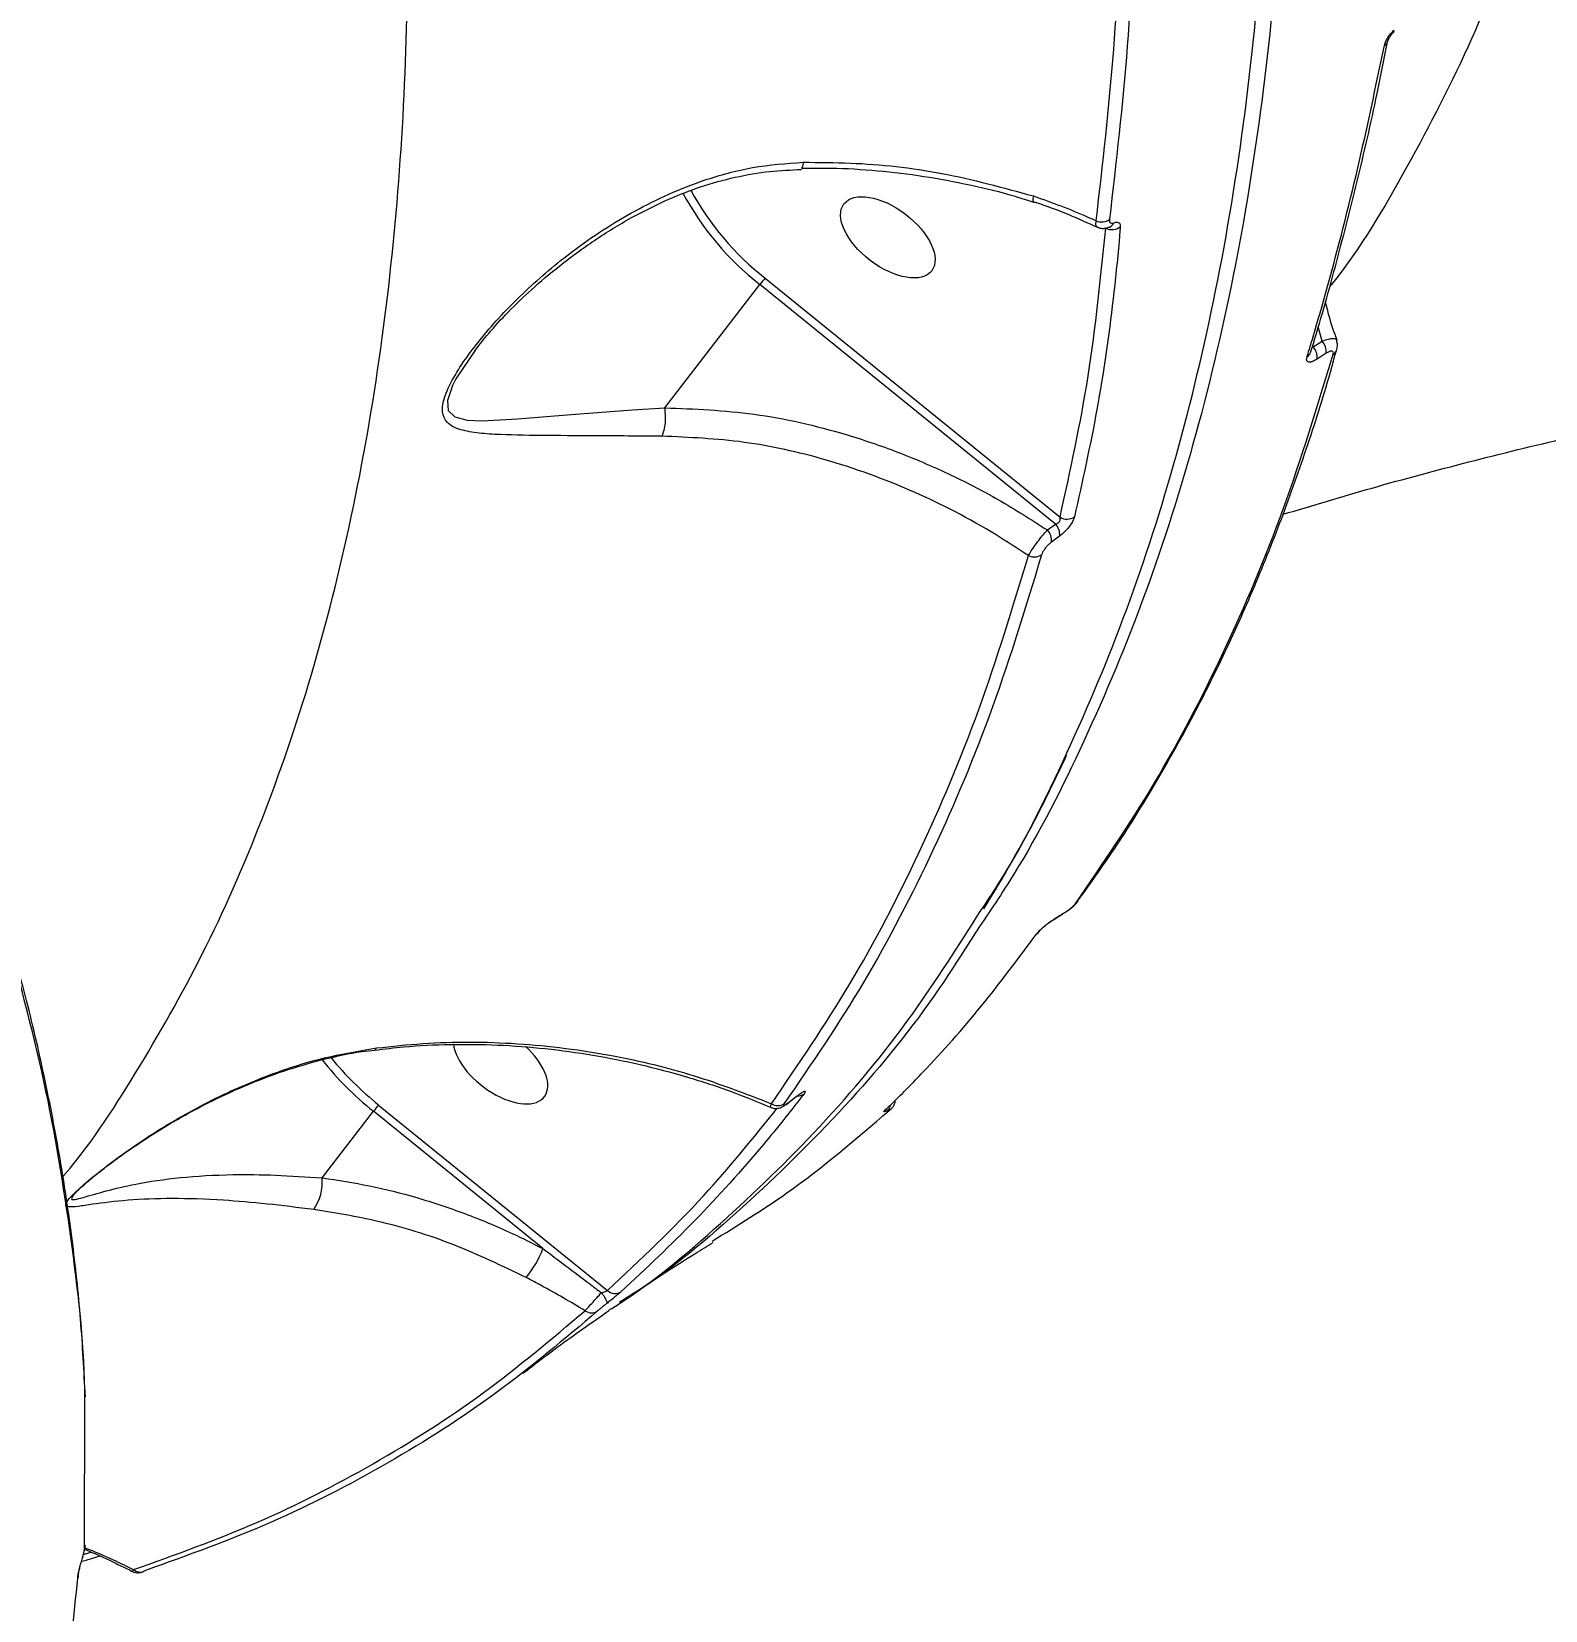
# Model space of a CAD drawing. Header units: millimetres. Extents: x -7245 to 6306, y -6696 to 5973.
# Drawn here: x 1609.1 to 1737.2, y -1767.3 to -1633.6 of the extents above; entities that cross this region are included whole.
import ezdxf

# ---------------------------------------------------------------- set-up
doc = ezdxf.new("R2010")
doc.units = ezdxf.units.MM
for name, color, linetype in [('DIKOM_ОБЪЕКТ', 7, 'Continuous'), ('DIKOM_РАЗМЕР_ЗОНА', 7, 'Continuous'), ('DIKOM_РАЗМЕР_ОБЪЕКТА', 7, 'Continuous')]:
    doc.layers.add(name, color=color, linetype=linetype)
doc.styles.add('style1', font='arial.ttf', dxfattribs={"width": 0.8})
doc.dimstyles.new('1-50', dxfattribs={"dimtxt": 300, "dimasz": 200, "dimexe": 100, "dimexo": 0, "dimgap": 100, "dimtad": 1, "dimtxsty": 'style1', "dimcen": 200, "dimclrd": 7, "dimclre": 7, "dimclrt": 7, "dimadec": 1, "dimazin": 2, "dimtfac": 1, "dimtmove": 0, "dimatfit": 2, "dimfxl": 0, "dimlwd": 25, "dimlwe": 18, "dimarcsym": 0})

# ---------------------------------------------------------------- blocks, each defined once
blk = doc.blocks.new('*D10')
at = {"layer": 'Defpoints', "color": 0, "transparency": 16777216}
for p in [(-4365.71, 2792.53), (4306.16, 475.6), (4306.16, -5965.27)]:
    blk.add_point(p, dxfattribs=at)
at = {"layer": 'DIKOM_РАЗМЕР_ОБЪЕКТА', "color": 7, "lineweight": 18, "transparency": 16777216}
for p, q in [((-4365.71, 2792.53), (-4365.71, -6065.27)), ((4306.16, 475.6), (4306.16, -6065.27))]:
    blk.add_line(p, q, dxfattribs=at)
at = {"layer": 'DIKOM_РАЗМЕР_ОБЪЕКТА', "color": 7, "lineweight": 25, "transparency": 16777216}
blk.add_line((-4165.71, -5965.27), (4106.16, -5965.27), dxfattribs=at)
at = {"layer": 'DIKOM_РАЗМЕР_ОБЪЕКТА', "color": 7, "transparency": 16777216}
for points in [[(-4165.71, -5931.93), (-4165.71, -5998.6), (-4365.71, -5965.27)], [(4106.16, -5931.93), (4106.16, -5998.6), (4306.16, -5965.27)]]:
    blk.add_solid(points, dxfattribs=at)
at = {"layer": 'DIKOM_РАЗМЕР_ОБЪЕКТА', "color": 7, "transparency": 16777216, "insert": (-85.78, -5712.1), "char_height": 300, "attachment_point": 5, "style": 'style1'}
blk.add_mtext('8650', dxfattribs=at)
blk = doc.blocks.new('*D11')
at = {"layer": 'Defpoints', "color": 0, "transparency": 16777216}
for p in [(-3472.32, 4472.83), (-6199.73, -2928.86), (1850.21, -2928.86)]:
    blk.add_point(p, dxfattribs=at)
at = {"layer": 'DIKOM_РАЗМЕР_ОБЪЕКТА', "color": 7, "lineweight": 18, "transparency": 16777216}
for p, q in [((-3472.32, 4472.83), (-6299.73, 4472.83)), ((1850.21, -2928.86), (-6299.73, -2928.86))]:
    blk.add_line(p, q, dxfattribs=at)
at = {"layer": 'DIKOM_РАЗМЕР_ОБЪЕКТА', "color": 7, "lineweight": 25, "transparency": 16777216}
blk.add_line((-6199.73, 4272.83), (-6199.73, -2728.86), dxfattribs=at)
at = {"layer": 'DIKOM_РАЗМЕР_ОБЪЕКТА', "color": 7, "transparency": 16777216}
for points in [[(-6233.06, 4272.83), (-6166.39, 4272.83), (-6199.73, 4472.83)], [(-6233.06, -2728.86), (-6166.39, -2728.86), (-6199.73, -2928.86)]]:
    blk.add_solid(points, dxfattribs=at)
at = {"layer": 'DIKOM_РАЗМЕР_ОБЪЕКТА', "color": 7, "transparency": 16777216, "insert": (-6452.9, 984.54), "char_height": 300, "attachment_point": 5, "rotation": 90, "style": 'style1'}
blk.add_mtext('7400', dxfattribs=at)
blk = doc.blocks.new('*D12')
at = {"layer": 'Defpoints', "color": 0, "transparency": 16777216}
for p in [(-5865.71, 123.34), (6306.18, -91.92), (6306.18, -6596.14)]:
    blk.add_point(p, dxfattribs=at)
at = {"layer": 'DIKOM_РАЗМЕР_ЗОНА', "color": 7, "lineweight": 18, "transparency": 16777216}
for p, q in [((-5865.71, 123.34), (-5865.71, -6696.14)), ((6306.18, -91.92), (6306.18, -6696.14))]:
    blk.add_line(p, q, dxfattribs=at)
at = {"layer": 'DIKOM_РАЗМЕР_ЗОНА', "color": 7, "lineweight": 25, "transparency": 16777216}
blk.add_line((-5665.71, -6596.14), (6106.18, -6596.14), dxfattribs=at)
at = {"layer": 'DIKOM_РАЗМЕР_ЗОНА', "color": 7, "transparency": 16777216}
for points in [[(-5665.71, -6562.81), (-5665.71, -6629.48), (-5865.71, -6596.14)], [(6106.18, -6562.81), (6106.18, -6629.48), (6306.18, -6596.14)]]:
    blk.add_solid(points, dxfattribs=at)
at = {"layer": 'DIKOM_РАЗМЕР_ЗОНА', "color": 7, "transparency": 16777216, "insert": (-71.19, -6342.97), "char_height": 300, "attachment_point": 5, "style": 'style1'}
blk.add_mtext('12150', dxfattribs=at)
blk = doc.blocks.new('*D13')
at = {"layer": 'Defpoints', "color": 0, "transparency": 16777216}
for p in [(-4231.86, 5972.83), (-6795, -4928.88), (1792.4, -4928.88)]:
    blk.add_point(p, dxfattribs=at)
at = {"layer": 'DIKOM_РАЗМЕР_ЗОНА', "color": 7, "lineweight": 18, "transparency": 16777216}
for p, q in [((-4231.86, 5972.83), (-6895, 5972.83)), ((1792.4, -4928.88), (-6895, -4928.88))]:
    blk.add_line(p, q, dxfattribs=at)
at = {"layer": 'DIKOM_РАЗМЕР_ЗОНА', "color": 7, "lineweight": 25, "transparency": 16777216}
blk.add_line((-6795, 5772.83), (-6795, -4728.88), dxfattribs=at)
at = {"layer": 'DIKOM_РАЗМЕР_ЗОНА', "color": 7, "transparency": 16777216}
for points in [[(-6828.33, 5772.83), (-6761.67, 5772.83), (-6795, 5972.83)], [(-6828.33, -4728.88), (-6761.67, -4728.88), (-6795, -4928.88)]]:
    blk.add_solid(points, dxfattribs=at)
at = {"layer": 'DIKOM_РАЗМЕР_ЗОНА', "color": 7, "transparency": 16777216, "insert": (-7048.17, 972.94), "char_height": 300, "attachment_point": 5, "rotation": 90, "style": 'style1'}
blk.add_mtext('10900', dxfattribs=at)

msp = doc.modelspace()

# ---------------------------------------------------------------- linework, layer by layer
at = {"layer": 'DIKOM_ОБЪЕКТ', "color": 7, "linetype": 'Continuous', "lineweight": 15}
for p, q in [((1700.327, -1650.166), (1700.356, -1650.152)), ((1671.188, -1654.483), (1696.159, -1674.714)), ((1662.698, -1665.453), (1670.749, -1655.018)), ((1695.773, -1675.292), (1670.749, -1655.018)), ((1718.342, -1659.804), (1717.994, -1658.61)), ((1717.582, -1660.295), (1718.342, -1659.804)), ((1718.687, -1660.838), (1717.928, -1661.328)), ((1695.082, -1675.799), (1695.773, -1675.292)), ((1696.115, -1676.327), (1695.426, -1676.833)), ((1695.718, -1708.7), (1696.458, -1708.249)), ((1673.197, -1724.244), (1673.149, -1724.294)), ((1673.197, -1724.244), (1673.905, -1723.699)), ((1673.905, -1723.699), (1673.857, -1723.75)), ((1633.691, -1730.648), (1638.035, -1725.017)), ((1652.385, -1736.642), (1638.035, -1725.017)), ((1638.475, -1724.482), (1657.851, -1740.18)), ((1613.576, -1761.975), (1613.6, -1749.478)), ((1613.342, -1763.076), (1613.34, -1763.04)), ((1614.87, -1762.693), (1613.413, -1763.137)), ((1613.492, -1762.536), (1614.104, -1762.336))]:
    msp.add_line(p, q, dxfattribs=at)
at = {"layer": 'DIKOM_ОБЪЕКТ', "color": 7, "linetype": 'Continuous', "lineweight": 15, "flags": 128}
for points in [[(1693.897, -1647.514), (1693.861, -1647.745), (1693.851, -1647.906), (1693.868, -1647.991), (1693.88, -1648.002)], [(1646.678, -1660.542), (1646.67, -1660.551), (1645.023, -1662.999), (1644.728, -1663.567), (1644.292, -1664.837), (1644.358, -1665.673), (1644.917, -1666.227), (1645.957, -1666.501), (1647.233, -1666.55), (1650.218, -1666.388), (1654.783, -1666.016), (1659.977, -1665.629), (1662.692, -1665.46), (1662.696, -1665.46), (1662.696, -1665.46)], [(1696.381, -1708.32), (1696.397, -1708.309), (1696.458, -1708.249)], [(1695.639, -1708.772), (1695.656, -1708.76), (1695.718, -1708.7)], [(1681.469, -1724.826), (1681.461, -1724.835), (1681.342, -1724.926)], [(1681.803, -1724.871), (1681.8, -1724.874), (1681.694, -1724.953)], [(1613.626, -1761.755), (1613.613, -1761.853), (1613.576, -1761.975)], [(1613.049, -1764.336), (1613.04, -1764.404), (1613.002, -1764.532)], [(1618.748, -1763.889), (1618.635, -1763.96), (1618.531, -1764.003)]]:
    msp.add_lwpolyline(points, dxfattribs=at)
at = {"layer": 'DIKOM_ОБЪЕКТ', "color": 7, "linetype": 'Continuous', "lineweight": 15}
for centre, radius, start, end in [((1723.323, -1634.22), 0.62, 297.81001, 347.39893), ((1686.149, -1635.429), 24.918, 208.39395, 231.82558), ((1686.281, -1635.355), 24.365, 208.63058, 231.72503), ((1699.675, -1648.52), 1.194, 247.44569, 303.9731), ((1700.559, -1649.186), 1.182, 242.85216, 306.02819), ((1700.108, -1649.548), 0.653, 292.47057, 338.77044), ((1679.082, -1661.423), 10.511, 138.67668, 142.4501), ((1717.241, -1660.745), 1.449, 356.34601, 40.51596), ((1716.731, -1660.565), 0.668, 300.1369, 342.42845), ((1716.485, -1661.238), 1.446, 356.4266, 40.6812), ((1718.922, -1660.327), 0.696, 300.45208, 344.78826), ((1696.743, -1673.752), 1.126, 238.74917, 304.38586), ((1694.184, -1676.672), 1.252, 352.60229, 44.19627), ((1694.873, -1676.163), 1.253, 352.50682, 44.09368), ((1693.973, -1676.978), 1.109, 243.55271, 304.03476), ((1697.105, -1706.769), 0.735, 301.30036, 323.86062), ((1693.742, -1709.374), 0.765, 302.3495, 324.86875), ((1638.102, -1719.628), 0.192, 288.6075, 352.60599), ((1655.621, -1703.15), 28.061, 218.58118, 231.19317), ((1655.623, -1703.175), 27.35, 219.3021, 231.17264), ((1672.261, -1723.57), 0.966, 236.1955, 304.35978), ((1673.981, -1722.885), 0.828, 266.78561, 305.66343), ((1646.584, -1731.6), 10.79, 138.72554, 142.40124), ((1681.084, -1724.361), 0.744, 309.48155, 350.48878), ((1629.732, -1731.035), 3.977, 324.74077, 5.59228), ((1643.955, -1733.378), 9.04, 320.82952, 338.83005), ((1655.883, -1741.812), 2.032, 16.13915, 44.73812), ((1658.492, -1739.529), 0.914, 225.40505, 302.58948), ((1656.502, -1741.177), 0.905, 232.7769, 304.59815), ((1618.296, -1763.208), 0.829, 227.67032, 286.48626)]:
    msp.add_arc(centre, radius, start, end, dxfattribs=at)
msp.add_ellipse((1681.581, -1651.019), major_axis=(3.714, -2.827), ratio=0.5274221, dxfattribs=at)
for start_param, end_param in [(3.608325, 6.3963405), (0.1131552, 1.3942935)]:
    msp.add_ellipse((1648.791, -1720.956), major_axis=(3.714, -2.827), ratio=0.5274221, start_param=start_param, end_param=end_param, dxfattribs=at)
for points, knots in [([(1645.971, -1362.091), (1648.016, -1366.068), (1653.526, -1376.782), (1661.918, -1394.298), (1670.938, -1414.58), (1679.262, -1434.999), (1686.845, -1455.488), (1693.638, -1475.974), (1699.492, -1496.008), (1704.409, -1515.531), (1708.411, -1534.497), (1711.565, -1553.217), (1713.821, -1571.61), (1715.15, -1589.606), (1715.522, -1606.808), (1714.959, -1623.175), (1713.502, -1638.687), (1711.128, -1653.595), (1707.801, -1667.818), (1703.526, -1681.306), (1698.336, -1693.692), (1693.536, -1703.163), (1690.197, -1708.112), (1689.144, -1709.672)], [0, 0, 0, 0, 0.0290559, 0.0782767, 0.1275353, 0.1767558, 0.2274058, 0.2780981, 0.3287478, 0.3779686, 0.4272277, 0.4764486, 0.5270986, 0.57779, 0.6284407, 0.6776609, 0.7269189, 0.7761386, 0.826789, 0.8774799, 0.92813, 0.9773505, 1, 1, 1, 1]), ([(1689.449, -1708.027), (1689.85, -1707.43), (1692.596, -1703.336), (1696.788, -1694.876), (1701.964, -1682.65), (1706.15, -1669.572), (1709.512, -1655.548), (1711.974, -1640.551), (1713.514, -1624.621), (1714.096, -1608.107), (1713.741, -1591.079), (1712.489, -1573.616), (1710.32, -1555.436), (1707.201, -1536.571), (1703.121, -1517.071), (1698.379, -1498.2), (1693.141, -1480.078), (1687.566, -1462.792), (1681.345, -1445.289), (1674.487, -1427.614), (1667.068, -1409.958), (1659.127, -1392.407), (1651.613, -1376.815), (1646.59, -1367.048), (1644.545, -1363.072)], [0, 0, 0, 0, 0.0087639, 0.0600575, 0.1099038, 0.1597887, 0.2096346, 0.2609289, 0.3122651, 0.3635588, 0.4134053, 0.4632901, 0.5131363, 0.5644303, 0.6157667, 0.6670603, 0.7104424, 0.753876, 0.7973083, 0.8411528, 0.884997, 0.9277372, 0.9705747, 1, 1, 1, 1]), ([(1703.267, -1388.474), (1705.609, -1393.991), (1710.292, -1405.024), (1716.604, -1421.514), (1722.369, -1437.924), (1727.698, -1454.779), (1732.485, -1471.962), (1736.625, -1489.384), (1739.979, -1506.597), (1742.494, -1523.531), (1744.134, -1540.116), (1744.848, -1555.819), (1744.681, -1570.623), (1743.699, -1584.528), (1741.877, -1597.924), (1739.182, -1610.744), (1735.59, -1622.917), (1731.117, -1634.457), (1725.605, -1645.136), (1721.503, -1652.099), (1719.022, -1655.165), (1718.958, -1655.244)], [0, 0, 0, 0, 0.0506626, 0.1013252, 0.1524921, 0.2036584, 0.2602228, 0.3168302, 0.3733931, 0.4316232, 0.4899018, 0.5481313, 0.6029162, 0.6577413, 0.7125248, 0.7688891, 0.8252998, 0.8816636, 0.940067, 0.9984702, 1, 1, 1, 1]), ([(1611.735, -1730.553), (1611.797, -1730.482), (1614.224, -1727.672), (1618.346, -1721.233), (1624.09, -1711.082), (1629.004, -1699.75), (1633.181, -1687.335), (1636.493, -1673.952), (1638.883, -1659.947), (1640.379, -1645.48), (1641.044, -1630.662), (1640.909, -1615.09), (1639.938, -1598.789), (1638.116, -1581.804), (1635.499, -1564.614), (1632.132, -1547.298), (1628.073, -1529.932), (1623.243, -1512.134), (1617.608, -1493.947), (1611.234, -1475.427), (1606.375, -1462.986), (1603.947, -1456.769)], [0, 0, 0, 0, 0.0014352, 0.0567043, 0.1119282, 0.1691497, 0.2263713, 0.2844154, 0.3424592, 0.3969737, 0.4515325, 0.5060487, 0.5621539, 0.6183036, 0.6744095, 0.7279392, 0.7815079, 0.8350377, 0.8900106, 0.9450259, 1, 1, 1, 1]), ([(1699.217, -1649.624), (1699.768, -1644.837), (1700.872, -1635.264), (1701.505, -1620.032), (1701.44, -1604.232), (1700.697, -1593.19), (1700.325, -1587.669)], [0, 0, 0, 0, 0.2486142, 0.4972302, 0.7486141, 1, 1, 1, 1]), ([(1701.462, -1587.47), (1701.83, -1592.938), (1702.566, -1603.875), (1702.642, -1619.648), (1702.018, -1634.969), (1700.901, -1644.664), (1700.342, -1649.511)], [0, 0, 0, 0, 0.2486167, 0.4972337, 0.7486149, 1, 1, 1, 1]), ([(1723.612, -1634.768), (1723.646, -1634.649), (1723.715, -1634.41), (1723.964, -1633.999), (1724.222, -1633.683), (1724.391, -1633.519), (1724.439, -1633.473)], [0, 0, 0, 0, 0.2925792, 0.5848488, 0.8821237, 1, 1, 1, 1]), ([(1717.067, -1661.143), (1717.187, -1660.744), (1717.79, -1658.752), (1719.287, -1653.52), (1721.426, -1645.237), (1722.883, -1638.259), (1723.612, -1634.768)], [0, 0, 0, 0, 0.0480619, 0.2403197, 0.6198764, 1, 1, 1, 1]), ([(1717.366, -1660.766), (1717.401, -1660.657), (1718.151, -1658.311), (1719.48, -1653.499), (1721.332, -1646.312), (1722.809, -1639.917), (1723.613, -1635.845), (1723.911, -1634.334)], [0, 0, 0, 0, 0.0132781, 0.2876625, 0.5627726, 0.837746, 1, 1, 1, 1]), ([(1723.927, -1634.355), (1723.927, -1634.355), (1723.926, -1634.36), (1723.936, -1634.317), (1723.974, -1634.226), (1724.056, -1634.073), (1724.195, -1633.878), (1724.339, -1633.707), (1724.434, -1633.624), (1724.458, -1633.603)], [0, 0, 0, 0, 0.0104675, 0.1463944, 0.2833738, 0.4696046, 0.671691, 0.9154597, 1, 1, 1, 1]), ([(1662.45, -1667.857), (1660.739, -1667.848), (1657.269, -1667.83), (1652.707, -1667.809), (1649.315, -1667.767), (1646.943, -1667.625), (1645.372, -1667.357), (1644.261, -1666.847), (1643.776, -1665.881), (1644.014, -1664.448), (1644.885, -1662.71), (1646.061, -1660.955), (1647.968, -1658.527), (1650.861, -1655.488), (1655.108, -1651.904), (1660.134, -1648.619), (1665.306, -1646.312), (1670.149, -1644.971), (1672.99, -1644.769), (1674.428, -1644.666)], [0, 0, 0, 0, 0.0827085, 0.1677681, 0.2527912, 0.2965861, 0.3403158, 0.385156, 0.4167737, 0.4486958, 0.4828683, 0.514002, 0.545844, 0.6199839, 0.6956296, 0.7852678, 0.8772524, 0.9378611, 1, 1, 1, 1]), ([(1646.676, -1660.54), (1647.041, -1660.077), (1647.899, -1658.987), (1649.477, -1657.274), (1651.48, -1655.349), (1653.91, -1653.302), (1656.724, -1651.231), (1659.813, -1649.333), (1662.827, -1647.84), (1665.761, -1646.682), (1668.625, -1645.896), (1671.5, -1645.39), (1673.383, -1645.313), (1674.281, -1645.276)], [0, 0, 0, 0, 0.0562706, 0.1324144, 0.2164096, 0.3126762, 0.424464, 0.5371705, 0.6448795, 0.7325642, 0.8260503, 0.9170365, 1, 1, 1, 1]), ([(1674.27, -1645.177), (1675.104, -1645.162), (1677.242, -1645.124), (1680.708, -1645.348), (1684.639, -1645.812), (1688.536, -1646.55), (1691.624, -1647.29), (1693.372, -1647.867), (1693.87, -1648.031)], [0, 0, 0, 0, 0.1264787, 0.3244615, 0.5228018, 0.7214948, 0.9205381, 1, 1, 1, 1]), ([(1674.428, -1644.666), (1674.424, -1644.694), (1674.407, -1644.821), (1674.361, -1645.023), (1674.311, -1645.167), (1674.278, -1645.137), (1674.274, -1645.134)], [0, 0, 0, 0, 0.0957839, 0.4384755, 0.9324531, 1, 1, 1, 1]), ([(1674.428, -1644.666), (1675.753, -1644.673), (1679.658, -1644.693), (1686.259, -1645.424), (1691.33, -1646.812), (1693.897, -1647.514)], [0, 0, 0, 0, 0.2022778, 0.5961177, 1, 1, 1, 1]), ([(1693.882, -1648.007), (1693.938, -1648.023), (1694.961, -1648.324), (1696.786, -1649.019), (1698.496, -1649.799), (1699.293, -1650.162)], [0, 0, 0, 0, 0.0303087, 0.5485363, 1, 1, 1, 1]), ([(1693.897, -1647.514), (1695.457, -1648.074), (1697.256, -1648.72), (1698.986, -1649.517), (1699.217, -1649.624)], [0, 0, 0, 0, 0.8666638, 1, 1, 1, 1]), ([(1700.342, -1649.511), (1700.34, -1649.539), (1700.331, -1649.641), (1700.373, -1649.77), (1700.505, -1649.844), (1700.646, -1649.804), (1700.717, -1649.784)], [0, 0, 0, 0, 0.1084827, 0.3983589, 0.6996036, 1, 1, 1, 1]), ([(1696.159, -1674.714), (1697.027, -1670.761), (1698.763, -1662.845), (1699.601, -1654.443), (1700.02, -1650.237)], [0, 0, 0, 0, 0.4993566, 1, 1, 1, 1]), ([(1701.254, -1650.141), (1701.22, -1650.549), (1701.05, -1652.589), (1700.507, -1657.798), (1699.386, -1665.65), (1698.048, -1671.669), (1697.379, -1674.681)], [0, 0, 0, 0, 0.0480635, 0.2403241, 0.6198845, 1, 1, 1, 1]), ([(1699.312, -1650.121), (1699.283, -1650.114), (1699.192, -1650.091), (1699.172, -1649.894), (1699.206, -1649.691), (1699.217, -1649.624)], [0, 0, 0, 0, 0.2346947, 0.7434892, 1, 1, 1, 1]), ([(1699.311, -1650.131), (1699.355, -1650.157), (1699.514, -1650.253), (1699.84, -1650.27), (1700.146, -1650.236), (1700.307, -1650.163), (1700.354, -1650.143)], [0, 0, 0, 0, 0.1350164, 0.4971047, 0.8558374, 1, 1, 1, 1]), ([(1700.717, -1649.784), (1700.816, -1649.757), (1701.015, -1649.702), (1701.202, -1649.805), (1701.262, -1649.98), (1701.256, -1650.112), (1701.254, -1650.141)], [0, 0, 0, 0, 0.3054381, 0.6114507, 0.9125172, 1, 1, 1, 1]), ([(1719.616, -1659.764), (1719.374, -1659.076), (1718.984, -1657.969), (1718.722, -1656.842), (1718.622, -1656.416)], [0, 0, 0, 0, 0.6213778, 1, 1, 1, 1]), ([(1718.342, -1659.804), (1718.526, -1659.737), (1718.892, -1659.603), (1719.302, -1659.571), (1719.539, -1659.633), (1719.556, -1659.746), (1719.562, -1659.782)], [0, 0, 0, 0, 0.2892598, 0.5787095, 0.8635718, 1, 1, 1, 1]), ([(1719.576, -1660.515), (1719.613, -1660.382), (1719.679, -1660.142), (1719.608, -1659.89), (1719.576, -1659.778)], [0, 0, 0, 0, 0.5573553, 1, 1, 1, 1]), ([(1697.487, -1707.397), (1699.765, -1704.071), (1704.32, -1697.419), (1710.137, -1686.197), (1715.253, -1674.147), (1717.934, -1665.333), (1719.275, -1660.926)], [0, 0, 0, 0, 0.2484766, 0.4969542, 0.7484784, 1, 1, 1, 1]), ([(1697.704, -1707.15), (1698.662, -1705.815), (1700.797, -1702.839), (1703.868, -1697.939), (1706.956, -1692.512), (1709.826, -1686.86), (1712.482, -1680.991), (1714.932, -1674.903), (1717.158, -1668.569), (1718.685, -1663.82), (1719.402, -1661.123), (1719.52, -1660.681)], [0, 0, 0, 0, 0.1017037, 0.2267548, 0.351754, 0.4764498, 0.6007992, 0.7252787, 0.8502297, 0.9754558, 1, 1, 1, 1]), ([(1717.928, -1661.328), (1717.808, -1661.399), (1717.567, -1661.541), (1717.276, -1661.61), (1717.088, -1661.558), (1717.011, -1661.398), (1717.049, -1661.226), (1717.067, -1661.143)], [0, 0, 0, 0, 0.2065039, 0.4134221, 0.6142445, 0.8135169, 1, 1, 1, 1]), ([(1719.275, -1660.926), (1719.283, -1660.885), (1719.303, -1660.787), (1719.261, -1660.684), (1719.137, -1660.645), (1718.937, -1660.692), (1718.77, -1660.789), (1718.687, -1660.838)], [0, 0, 0, 0, 0.1488901, 0.3488091, 0.5574092, 0.7791799, 1, 1, 1, 1]), ([(1662.45, -1667.857), (1662.464, -1667.829), (1662.519, -1667.72), (1662.63, -1667.427), (1662.74, -1666.911), (1662.788, -1666.188), (1662.728, -1665.716), (1662.696, -1665.46)], [0, 0, 0, 0, 0.0513676, 0.1966379, 0.4492902, 0.7018154, 1, 1, 1, 1]), ([(1662.696, -1665.46), (1662.696, -1665.459), (1662.696, -1665.457), (1662.696, -1665.454), (1662.697, -1665.453), (1662.698, -1665.453)], [0, 0, 0, 0, 0.3556582, 0.8163389, 1, 1, 1, 1]), ([(1662.698, -1665.453), (1665.215, -1665.554), (1670.309, -1665.759), (1676.944, -1667.293), (1682.408, -1669.14), (1686.724, -1670.989), (1690.981, -1673.176), (1693.715, -1674.924), (1695.082, -1675.799)], [0, 0, 0, 0, 0.2282512, 0.4620572, 0.5944964, 0.7269348, 0.8634705, 1, 1, 1, 1]), ([(1715.033, -1674.473), (1717.53, -1673.721), (1722.67, -1672.172), (1730.715, -1670.023), (1738.397, -1668.125), (1743.438, -1667.044), (1745.616, -1666.577)], [0, 0, 0, 0, 0.2555714, 0.5261486, 0.7953279, 1, 1, 1, 1]), ([(1693.479, -1677.971), (1692.573, -1677.377), (1689.444, -1675.327), (1683.732, -1672.374), (1676.544, -1669.771), (1669.358, -1668.162), (1664.768, -1667.959), (1662.45, -1667.857)], [0, 0, 0, 0, 0.0949198, 0.3276237, 0.5657354, 0.7806018, 1, 1, 1, 1]), ([(1695.773, -1675.292), (1695.818, -1675.28), (1695.9, -1675.259), (1695.991, -1675.203), (1696.066, -1675.139), (1696.11, -1675.085), (1696.155, -1675), (1696.174, -1674.936), (1696.186, -1674.828), (1696.171, -1674.766), (1696.159, -1674.714)], [0, 0, 0, 0, 0.1794832, 0.3192992, 0.3692234, 0.5165998, 0.5564101, 0.7167375, 0.7657072, 1, 1, 1, 1]), ([(1697.379, -1674.681), (1697.345, -1674.785), (1697.277, -1674.994), (1697.039, -1675.382), (1696.736, -1675.764), (1696.413, -1676.094), (1696.209, -1676.253), (1696.115, -1676.327)], [0, 0, 0, 0, 0.2131231, 0.4265488, 0.6306211, 0.8289496, 1, 1, 1, 1]), ([(1693.479, -1677.971), (1693.553, -1677.843), (1693.701, -1677.587), (1694.052, -1677.076), (1694.45, -1676.544), (1694.808, -1676.106), (1695.008, -1675.881), (1695.082, -1675.799)], [0, 0, 0, 0, 0.2193804, 0.4388041, 0.6560954, 0.8732618, 1, 1, 1, 1]), ([(1695.426, -1676.833), (1695.362, -1676.883), (1695.228, -1676.989), (1695.017, -1677.203), (1694.822, -1677.447), (1694.666, -1677.696), (1694.618, -1677.83), (1694.594, -1677.897)], [0, 0, 0, 0, 0.1797363, 0.3800576, 0.5813446, 0.790751, 1, 1, 1, 1]), ([(1671.724, -1724.373), (1673.998, -1721.052), (1678.546, -1714.411), (1684.355, -1703.206), (1689.464, -1691.173), (1692.141, -1682.372), (1693.479, -1677.971)], [0, 0, 0, 0, 0.2484775, 0.4969507, 0.7484779, 1, 1, 1, 1]), ([(1694.594, -1677.897), (1693.27, -1682.252), (1690.623, -1690.961), (1685.544, -1702.979), (1679.719, -1714.265), (1675.111, -1721), (1672.807, -1724.368)], [0, 0, 0, 0, 0.2484796, 0.4969548, 0.7484796, 1, 1, 1, 1]), ([(1689.71, -1707.87), (1690.46, -1706.639), (1692.287, -1703.641), (1694.622, -1699.302), (1696.129, -1696.114), (1696.718, -1694.868)], [0, 0, 0, 0, 0.2978658, 0.7255421, 1, 1, 1, 1]), ([(1657.951, -1741.863), (1658.041, -1741.808), (1661.438, -1739.716), (1667.477, -1734.617), (1676.032, -1726.397), (1683.404, -1717.558), (1687.563, -1711.001), (1689.449, -1708.027)], [0, 0, 0, 0, 0.0069355, 0.2628213, 0.5185072, 0.7816238, 1, 1, 1, 1]), ([(1695.64, -1708.771), (1695.813, -1708.666), (1696.058, -1708.515), (1696.307, -1708.366), (1696.381, -1708.321)], [0, 0, 0, 0, 0.7002026, 1, 1, 1, 1]), ([(1696.458, -1708.249), (1696.528, -1708.206), (1696.675, -1708.113), (1696.919, -1707.935), (1697.159, -1707.739), (1697.366, -1707.546), (1697.447, -1707.447), (1697.487, -1707.397)], [0, 0, 0, 0, 0.1798766, 0.38012, 0.5812756, 0.790769, 1, 1, 1, 1]), ([(1696.516, -1708.229), (1696.585, -1708.185), (1696.778, -1708.064), (1697.117, -1707.796), (1697.464, -1707.503), (1697.611, -1707.288), (1697.68, -1707.187)], [0, 0, 0, 0, 0.1552702, 0.4332991, 0.7316746, 1, 1, 1, 1]), ([(1613.648, -1749.195), (1613.534, -1747.012), (1613.304, -1742.591), (1612.574, -1735.862), (1611.559, -1729.029), (1610.226, -1722.138), (1608.736, -1715.673), (1607.55, -1711.488), (1607.025, -1709.637)], [0, 0, 0, 0, 0.1690241, 0.3422785, 0.5151142, 0.6883029, 0.8620939, 1, 1, 1, 1]), ([(1694.151, -1710.02), (1694.212, -1709.944), (1694.333, -1709.792), (1694.65, -1709.49), (1695.022, -1709.182), (1695.395, -1708.906), (1695.616, -1708.765), (1695.718, -1708.7)], [0, 0, 0, 0, 0.2130492, 0.4265116, 0.630602, 0.8288742, 1, 1, 1, 1]), ([(1694.368, -1709.814), (1694.368, -1709.814), (1694.368, -1709.813), (1694.413, -1709.756), (1694.518, -1709.645), (1694.713, -1709.46), (1694.923, -1709.279), (1695.061, -1709.177), (1695.096, -1709.151)], [0, 0, 0, 0, 0.0471097, 0.1920088, 0.3803771, 0.6233654, 0.903267, 1, 1, 1, 1]), ([(1695.096, -1709.151), (1695.167, -1709.096), (1695.347, -1708.958), (1695.545, -1708.826), (1695.633, -1708.776), (1695.638, -1708.773)], [0, 0, 0, 0, 0.3815923, 0.9653065, 1, 1, 1, 1]), ([(1613.6, -1749.478), (1613.6, -1749.438), (1613.61, -1745.199), (1612.604, -1736.466), (1610.571, -1723.339), (1608.183, -1714.396), (1606.989, -1709.924)], [0, 0, 0, 0, 0.0031455, 0.3329836, 0.6664876, 1, 1, 1, 1]), ([(1689.144, -1709.672), (1687.95, -1711.554), (1684.547, -1716.917), (1677.985, -1724.807), (1669.426, -1733.207), (1662.974, -1738.66), (1659.207, -1740.969), (1658.849, -1741.188)], [0, 0, 0, 0, 0.1458011, 0.415504, 0.693041, 0.9708019, 1, 1, 1, 1]), ([(1681.342, -1724.926), (1681.56, -1724.717), (1682.651, -1723.669), (1685.418, -1720.859), (1689.536, -1716.239), (1692.612, -1712.094), (1694.151, -1710.02)], [0, 0, 0, 0, 0.0480631, 0.2403231, 0.6198807, 1, 1, 1, 1]), ([(1632.98, -1733.331), (1631.642, -1733.166), (1628.923, -1732.831), (1624.866, -1732.486), (1620.853, -1732.353), (1617.138, -1732.517), (1614.601, -1732.831), (1613.003, -1733.084), (1612.189, -1733.15), (1611.885, -1732.992), (1612.182, -1732.474), (1613.171, -1731.496), (1614.734, -1730.186), (1616.574, -1728.793), (1619.388, -1726.843), (1623.384, -1724.463), (1628.385, -1722.175), (1633.4, -1720.483), (1636.651, -1719.931), (1638.292, -1719.652)], [0, 0, 0, 0, 0.0629192, 0.1277918, 0.214768, 0.3041644, 0.3947497, 0.441535, 0.4882108, 0.5268383, 0.5575698, 0.5885396, 0.6242851, 0.6582055, 0.692878, 0.7739252, 0.8569712, 0.9277885, 1, 1, 1, 1]), ([(1615.391, -1729.73), (1615.544, -1729.611), (1616.126, -1729.159), (1617.352, -1728.282), (1619.196, -1727.04), (1621.482, -1725.649), (1624.165, -1724.202), (1627.182, -1722.803), (1630.441, -1721.556), (1633.772, -1720.596), (1636.351, -1720.024), (1637.793, -1719.877), (1638.167, -1719.838)], [0, 0, 0, 0, 0.0249004, 0.094525, 0.1821557, 0.2927453, 0.4115679, 0.542163, 0.6854745, 0.8238552, 0.9542217, 1, 1, 1, 1]), ([(1638.167, -1719.842), (1638.979, -1719.739), (1641.083, -1719.472), (1644.558, -1719.323), (1648.56, -1719.363), (1652.595, -1719.667), (1656.624, -1720.22), (1660.623, -1721.019), (1664.561, -1722.066), (1668.273, -1723.276), (1670.605, -1724.246), (1671.694, -1724.699)], [0, 0, 0, 0, 0.0727913, 0.1887625, 0.3055298, 0.4229808, 0.5409814, 0.6588156, 0.7772444, 0.8959373, 1, 1, 1, 1]), ([(1638.292, -1719.652), (1639.596, -1719.512), (1643.515, -1719.091), (1650.265, -1719.132), (1657.966, -1720.114), (1665.214, -1721.852), (1669.542, -1723.528), (1671.724, -1724.373)], [0, 0, 0, 0, 0.1165795, 0.350263, 0.5897041, 0.7930849, 1, 1, 1, 1]), ([(1674.464, -1723.558), (1674.241, -1723.846), (1673.129, -1725.29), (1670.166, -1728.94), (1665.349, -1734.336), (1661.107, -1738.311), (1658.984, -1740.299)], [0, 0, 0, 0, 0.04806, 0.2403194, 0.6198799, 1, 1, 1, 1]), ([(1671.702, -1724.678), (1671.696, -1724.679), (1671.641, -1724.692), (1671.654, -1724.575), (1671.706, -1724.426), (1671.724, -1724.373)], [0, 0, 0, 0, 0.079248, 0.6731368, 1, 1, 1, 1]), ([(1671.7, -1724.684), (1671.711, -1724.691), (1671.802, -1724.748), (1671.998, -1724.773), (1672.246, -1724.771), (1672.463, -1724.716), (1672.664, -1724.626), (1672.915, -1724.475), (1673.15, -1724.292), (1673.305, -1724.17)], [0, 0, 0, 0, 0.01899, 0.160981, 0.2858764, 0.4007537, 0.5172961, 0.6808751, 1, 1, 1, 1]), ([(1672.807, -1724.368), (1672.787, -1724.397), (1672.74, -1724.466), (1672.736, -1724.52), (1672.811, -1724.506), (1672.969, -1724.415), (1673.121, -1724.301), (1673.197, -1724.244)], [0, 0, 0, 0, 0.1488189, 0.3487777, 0.5574898, 0.7790761, 1, 1, 1, 1]), ([(1673.149, -1724.295), (1673.314, -1724.167), (1673.549, -1723.985), (1673.786, -1723.805), (1673.857, -1723.751)], [0, 0, 0, 0, 0.7002384, 1, 1, 1, 1]), ([(1673.854, -1723.753), (1673.87, -1723.74), (1673.891, -1723.724), (1673.906, -1723.712), (1673.91, -1723.709)], [0, 0, 0, 0, 0.7493599, 1, 1, 1, 1]), ([(1673.905, -1723.699), (1674.015, -1723.617), (1674.236, -1723.454), (1674.469, -1723.323), (1674.587, -1723.299), (1674.59, -1723.379), (1674.505, -1723.499), (1674.464, -1723.558)], [0, 0, 0, 0, 0.206473, 0.4133824, 0.6142222, 0.8134829, 1, 1, 1, 1]), ([(1673.91, -1723.709), (1673.978, -1723.66), (1674.094, -1723.574), (1674.193, -1723.515), (1674.204, -1723.509), (1674.208, -1723.507)], [0, 0, 0, 0, 0.4572928, 0.790406, 1, 1, 1, 1]), ([(1681.801, -1724.869), (1681.855, -1724.821), (1681.954, -1724.733), (1682.104, -1724.52), (1682.201, -1724.297), (1682.206, -1724.143), (1682.208, -1724.081)], [0, 0, 0, 0, 0.3054286, 0.5564777, 0.820449, 1, 1, 1, 1]), ([(1657.851, -1740.18), (1660.631, -1737.57), (1665.786, -1732.73), (1670.187, -1727.275), (1672.214, -1724.762)], [0, 0, 0, 0, 0.5393424, 1, 1, 1, 1]), ([(1666.708, -1736.008), (1668.85, -1734.69), (1674.144, -1731.435), (1678.876, -1727.372), (1681.694, -1724.953)], [0, 0, 0, 0, 0.4046007, 1, 1, 1, 1]), ([(1681.557, -1724.935), (1681.472, -1724.979), (1681.303, -1725.066), (1681.219, -1725.073), (1681.259, -1725.007), (1681.327, -1724.941), (1681.342, -1724.926)], [0, 0, 0, 0, 0.3053741, 0.6114073, 0.9125886, 1, 1, 1, 1]), ([(1681.459, -1724.836), (1681.459, -1724.836), (1681.457, -1724.839), (1681.464, -1724.832), (1681.47, -1724.826)], [0, 0, 0, 0, 0.1019477, 1, 1, 1, 1]), ([(1681.694, -1724.953), (1681.709, -1724.939), (1681.765, -1724.887), (1681.797, -1724.837), (1681.738, -1724.842), (1681.617, -1724.904), (1681.557, -1724.935)], [0, 0, 0, 0, 0.1085011, 0.398414, 0.6995231, 1, 1, 1, 1]), ([(1612.663, -1732.082), (1612.577, -1732.208), (1612.365, -1732.52), (1612.738, -1732.502), (1613.666, -1732.254), (1615.329, -1731.764), (1618.075, -1731.1), (1621.58, -1730.581), (1625.621, -1730.343), (1629.678, -1730.388), (1632.354, -1730.561), (1633.691, -1730.648)], [0, 0, 0, 0, 0.0437904, 0.1077411, 0.1721688, 0.3025768, 0.4332066, 0.5992073, 0.764987, 0.8825918, 1, 1, 1, 1]), ([(1612.663, -1732.082), (1612.666, -1732.079), (1612.678, -1732.062), (1612.866, -1731.85), (1613.276, -1731.46), (1613.936, -1730.883), (1614.646, -1730.298), (1615.172, -1729.897), (1615.391, -1729.73)], [0, 0, 0, 0, 0.0374968, 0.2035364, 0.3971819, 0.6054389, 0.8356477, 1, 1, 1, 1]), ([(1633.691, -1730.648), (1635.029, -1730.851), (1637.704, -1731.258), (1641.748, -1732.284), (1645.786, -1733.626), (1649.351, -1735.106), (1651.518, -1736.204), (1652.385, -1736.642)], [0, 0, 0, 0, 0.2108222, 0.421651, 0.6386145, 0.8555754, 1, 1, 1, 1]), ([(1650.963, -1739.088), (1648.937, -1738.116), (1644.845, -1736.154), (1638.768, -1734.274), (1634.791, -1733.626), (1632.98, -1733.331)], [0, 0, 0, 0, 0.348174, 0.7031357, 1, 1, 1, 1]), ([(1658.887, -1741.246), (1659.277, -1740.98), (1661.349, -1739.565), (1663.941, -1737.852), (1666.293, -1736.43), (1666.786, -1736.132)], [0, 0, 0, 0, 0.1548927, 0.8229183, 1, 1, 1, 1]), ([(1652.385, -1736.642), (1653.697, -1737.625), (1655.35, -1738.863), (1656.989, -1740.122), (1657.326, -1740.382)], [0, 0, 0, 0, 0.7939253, 1, 1, 1, 1]), ([(1655.955, -1741.897), (1654.721, -1741.169), (1653.07, -1740.194), (1651.389, -1739.311), (1650.963, -1739.088)], [0, 0, 0, 0, 0.7467779, 1, 1, 1, 1]), ([(1655.955, -1741.897), (1656.043, -1741.802), (1656.218, -1741.61), (1656.617, -1741.169), (1657.002, -1740.742), (1657.239, -1740.478), (1657.326, -1740.382)], [0, 0, 0, 0, 0.2783653, 0.5565818, 0.8378351, 1, 1, 1, 1]), ([(1657.326, -1740.382), (1657.351, -1740.374), (1657.439, -1740.348), (1657.584, -1740.299), (1657.747, -1740.236), (1657.817, -1740.198), (1657.851, -1740.18)], [0, 0, 0, 0, 0.1258532, 0.4364921, 0.7263251, 1, 1, 1, 1]), ([(1658.984, -1740.299), (1658.904, -1740.37), (1658.744, -1740.51), (1658.388, -1740.805), (1658.072, -1741.059), (1657.887, -1741.206), (1657.835, -1741.247)], [0, 0, 0, 0, 0.2926137, 0.5848651, 0.8818739, 1, 1, 1, 1]), ([(1657.835, -1741.247), (1657.776, -1741.294), (1657.626, -1741.412), (1657.394, -1741.6), (1657.164, -1741.792), (1657.066, -1741.878), (1657.016, -1741.922)], [0, 0, 0, 0, 0.183445, 0.462545, 0.7310093, 1, 1, 1, 1]), ([(1617.737, -1763.821), (1621.259, -1762.557), (1628.302, -1760.028), (1638.136, -1754.969), (1647.46, -1749.059), (1653.123, -1744.285), (1655.955, -1741.897)], [0, 0, 0, 0, 0.2486161, 0.4972321, 0.7486161, 1, 1, 1, 1]), ([(1657.016, -1741.922), (1654.213, -1744.288), (1648.606, -1749.02), (1639.316, -1754.936), (1629.443, -1760.042), (1622.313, -1762.607), (1618.748, -1763.889)], [0, 0, 0, 0, 0.2486182, 0.4972329, 0.7486161, 1, 1, 1, 1]), ([(1650.683, -1747.2), (1651.642, -1746.461), (1653.953, -1744.681), (1656.487, -1742.919), (1657.968, -1741.889)], [0, 0, 0, 0, 0.4150678, 1, 1, 1, 1]), ([(1613.388, -1762.912), (1613.414, -1762.829), (1613.493, -1762.57), (1613.592, -1762.155), (1613.604, -1761.881), (1613.61, -1761.754)], [0, 0, 0, 0, 0.2006823, 0.6304066, 1, 1, 1, 1]), ([(1613.002, -1764.532), (1613.015, -1764.417), (1613.042, -1764.187), (1613.143, -1763.721), (1613.25, -1763.327), (1613.32, -1763.103), (1613.34, -1763.04)], [0, 0, 0, 0, 0.2927441, 0.5848053, 0.8819292, 1, 1, 1, 1]), ([(1613.192, -1763.595), (1613.192, -1763.595), (1613.216, -1763.454), (1613.279, -1763.266), (1613.334, -1763.105), (1613.343, -1763.077)], [0, 0, 0, 0, 0.0028027, 0.8301087, 1, 1, 1, 1]), ([(1613.34, -1763.04), (1613.362, -1762.968), (1613.419, -1762.787), (1613.494, -1762.495), (1613.557, -1762.191), (1613.57, -1762.047), (1613.576, -1761.975)], [0, 0, 0, 0, 0.1833193, 0.4624871, 0.7310018, 1, 1, 1, 1]), ([(1613.582, -1762.101), (1613.625, -1762.118), (1615.011, -1762.669), (1616.332, -1763.33), (1617.613, -1763.97)], [0, 0, 0, 0, 0.030518, 1, 1, 1, 1]), ([(1613.594, -1761.959), (1613.804, -1762.041), (1615.226, -1762.594), (1616.582, -1763.257), (1617.737, -1763.821)], [0, 0, 0, 0, 0.1479746, 1, 1, 1, 1]), ([(1613.05, -1764.336), (1613.05, -1764.333), (1613.05, -1764.309), (1613.067, -1764.178), (1613.108, -1763.942), (1613.162, -1763.719), (1613.192, -1763.595)], [0, 0, 0, 0, 0.0388485, 0.2770822, 0.5977791, 1, 1, 1, 1]), ([(1617.613, -1763.97), (1617.619, -1763.959), (1617.63, -1763.942), (1617.71, -1763.851), (1617.737, -1763.821)], [0, 0, 0, 0, 0.6664078, 1, 1, 1, 1]), ([(1617.615, -1763.966), (1617.662, -1763.99), (1617.785, -1764.055), (1618.001, -1764.087), (1618.229, -1764.079), (1618.399, -1764.046), (1618.493, -1764.012), (1618.53, -1763.999)], [0, 0, 0, 0, 0.148686, 0.3934881, 0.6204629, 0.8505059, 1, 1, 1, 1]), ([(1609.135, -1789.061), (1609.225, -1788.684), (1609.675, -1786.796), (1610.732, -1781.868), (1612.069, -1774.137), (1612.691, -1767.735), (1613.002, -1764.532)], [0, 0, 0, 0, 0.0480625, 0.2403212, 0.6198802, 1, 1, 1, 1])]:
    msp.add_open_spline(points, degree=3, knots=knots, dxfattribs=at)

# ---------------------------------------------------------------- dimensions: what is measured, and where the dimension line sits
at = {"layer": 'DIKOM_РАЗМЕР_ЗОНА'}
dim = msp.add_linear_dim(base=(-6795.001, -4928.879), p1=(-4231.865, 5972.834), p2=(1792.398, -4928.879), angle=90, text='10900', dimstyle='1-50', dxfattribs=at)
dim.commit()
dim.dimension.update_dxf_attribs({"geometry": '*D13', "text_midpoint": (-6795.001, 972.936), "dimtype": 160})
dim = msp.add_linear_dim(base=(6306.184, -6596.144), p1=(-5865.714, 123.344), p2=(6306.184, -91.922), text='12150', dimstyle='1-50', dxfattribs=at)
dim.commit()
dim.dimension.update_dxf_attribs({"geometry": '*D12', "text_midpoint": (-71.192, -6596.144), "dimtype": 160})
at = {"layer": 'DIKOM_РАЗМЕР_ОБЪЕКТА'}
dim = msp.add_linear_dim(base=(-6199.728, -2928.864), p1=(-3472.315, 4472.834), p2=(1850.213, -2928.864), angle=90, text='7400', dimstyle='1-50', dxfattribs=at)
dim.commit()
dim.dimension.update_dxf_attribs({"geometry": '*D11', "text_midpoint": (-6199.728, 984.539), "dimtype": 160})
dim = msp.add_linear_dim(base=(4306.158, -5965.268), p1=(-4365.714, 2792.532), p2=(4306.158, 475.605), text='8650', dimstyle='1-50', dxfattribs=at)
dim.commit()
dim.dimension.update_dxf_attribs({"geometry": '*D10', "text_midpoint": (-85.784, -5965.268), "dimtype": 160})

doc.saveas('drawing.dxf')
